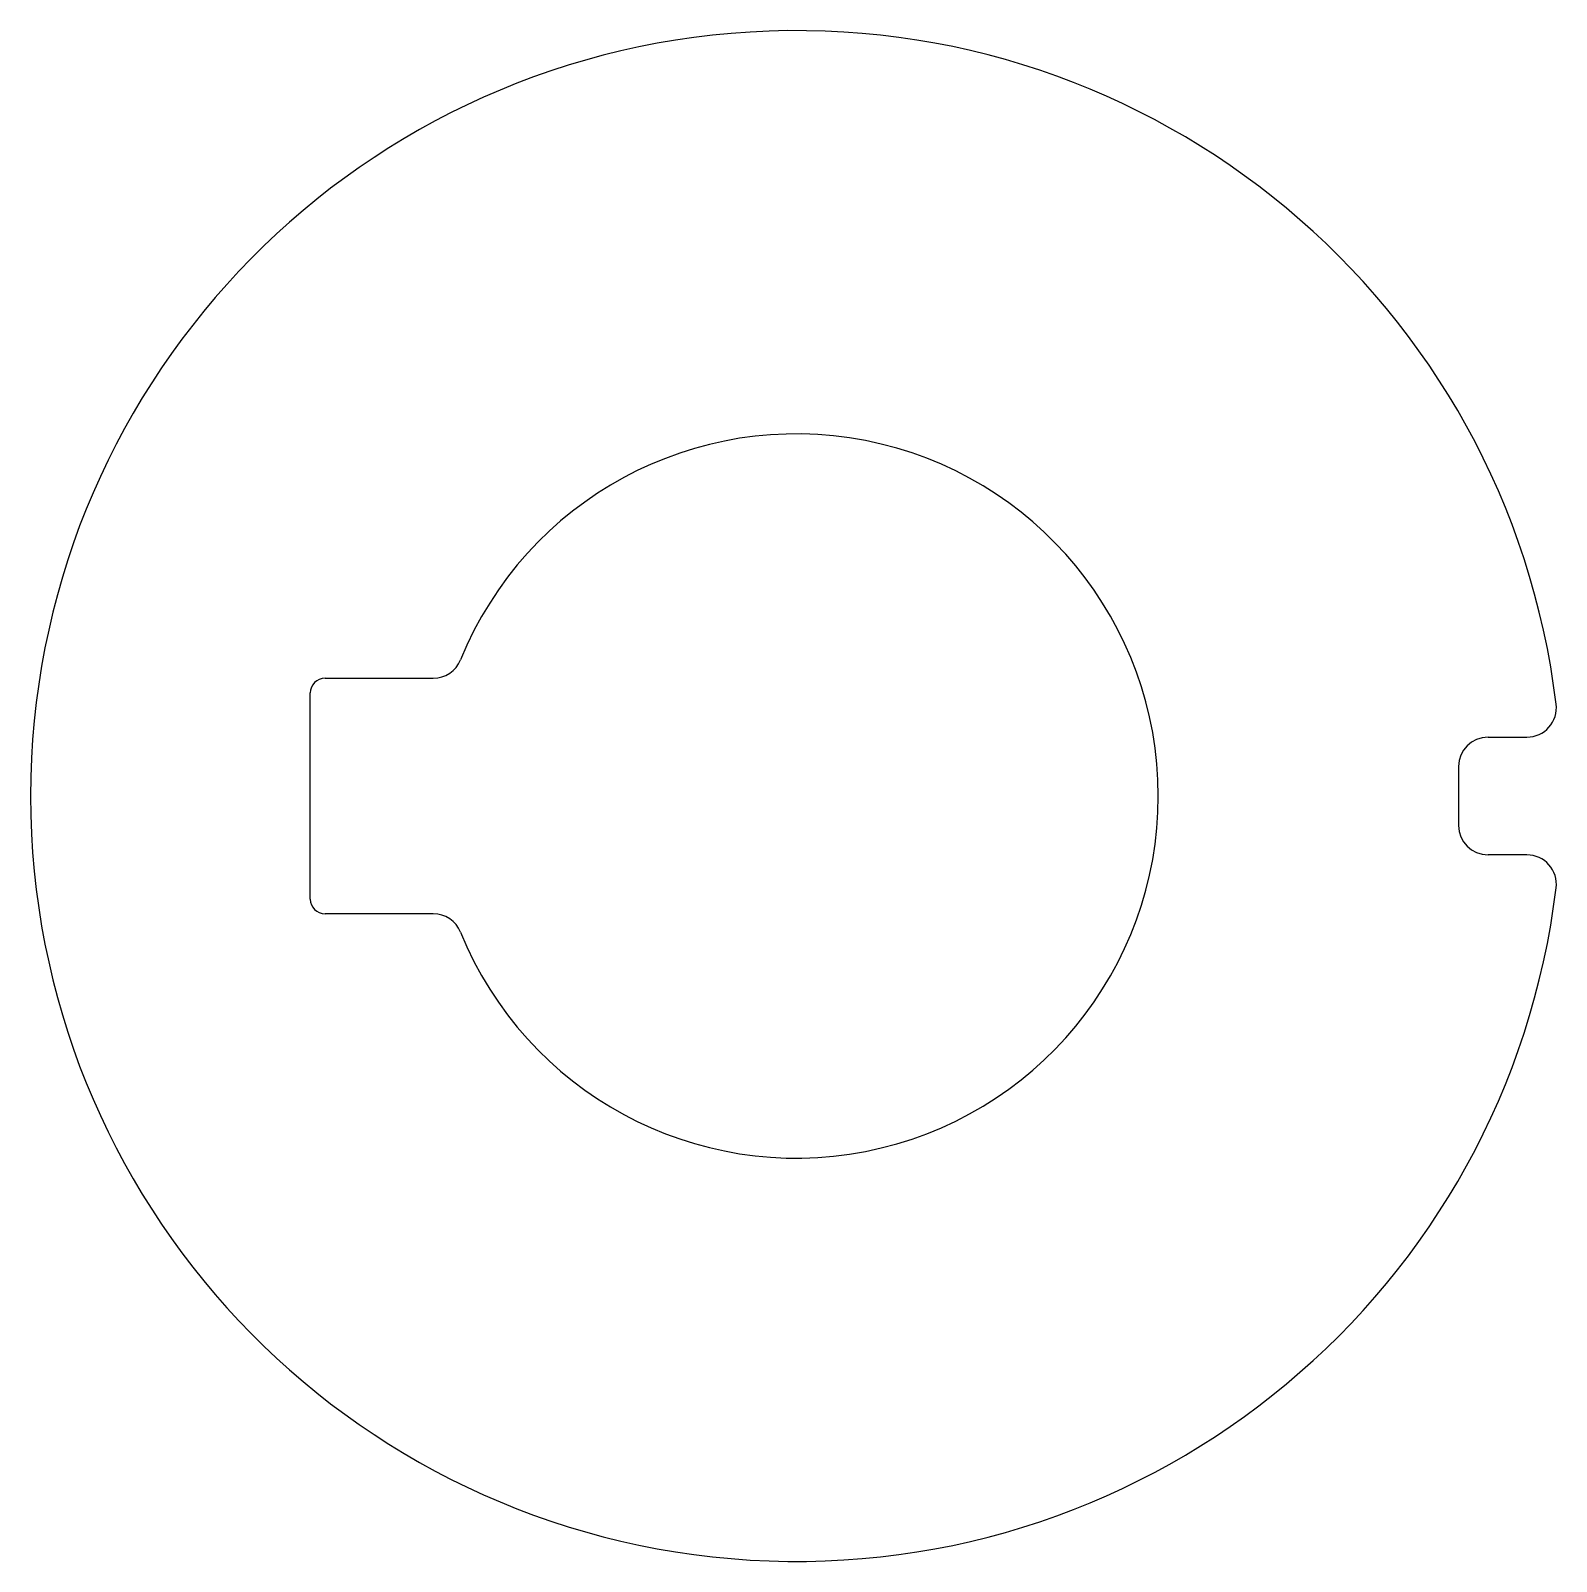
# Model space of a CAD drawing. Extents: x 1696.1 to 1722, y 2010.2 to 2036.2.
import ezdxf

# ---------------------------------------------------------------- set-up
doc = ezdxf.new("R2010")
doc.units = 0
doc.layers.get('0').update_dxf_attribs({"linetype": 'CONTINUOUS'})

msp = doc.modelspace()

# ---------------------------------------------------------------- linework, layer by layer
for p, q in [((1701.065, 2025.155), (1702.903, 2025.155)), ((1700.815, 2021.405), (1700.815, 2024.905)), ((1720.815, 2024.155), (1721.475, 2024.155)), ((1720.315, 2023.655), (1720.315, 2022.655)), ((1721.475, 2022.155), (1720.815, 2022.155)), ((1702.903, 2021.155), (1701.065, 2021.155))]:
    msp.add_line(p, q)
for centre, radius, start, end in [((1709.065, 2023.155), 13, 6.8921, 353.1079), ((1709.065, 2023.155), 6.15, 202.0824, 157.9176), ((1702.903, 2025.655), 0.5, 270, 337.9176), ((1701.065, 2024.905), 0.25, 90, 180), ((1721.475, 2024.655), 0.5, 270, 6.8921), ((1720.815, 2023.655), 0.5, 90, 180), ((1720.815, 2022.655), 0.5, 180, 270), ((1721.475, 2021.655), 0.5, 353.1079, 90), ((1701.065, 2021.405), 0.25, 180, 270), ((1702.903, 2020.655), 0.5, 22.0824, 90)]:
    msp.add_arc(centre, radius, start, end)

doc.saveas('drawing.dxf')
